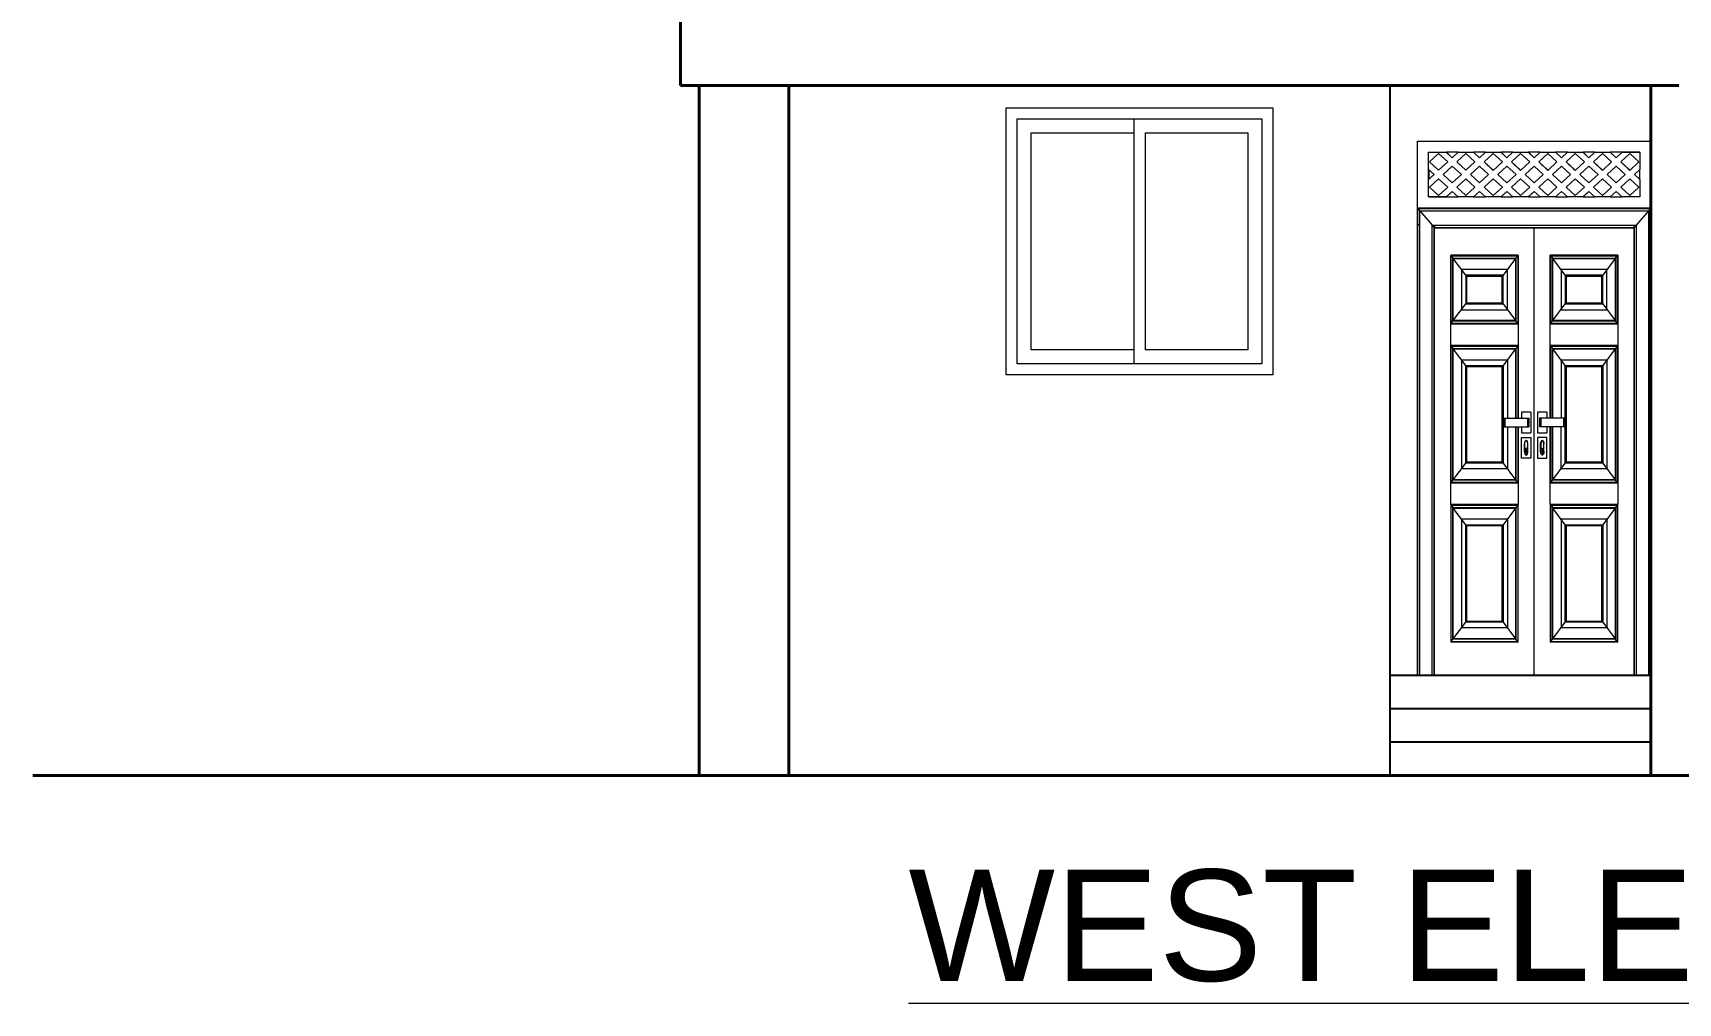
# Model space of a CAD drawing. Header units: inches. Extents: x 136316 to 155547, y -21384 to -17606.
# Drawn here: x 144387.9 to 144683.8, y -20677.5 to -20503.2 of the extents above; entities that cross this region are included whole.
import ezdxf

# ---------------------------------------------------------------- set-up
doc = ezdxf.new("R2010")
doc.units = ezdxf.units.IN
doc.header["$LTSCALE"] = 0.5
doc.header["$MEASUREMENT"] = 0
for name, color, linetype, lineweight in [('F-FURNITURE', 30, 'Continuous', 13), ('HACTH', 253, 'Continuous', 9), ('Text-100.w', 254, 'Continuous', 9), ('wall', 1, 'Continuous', 40), ('wall light', 6, 'Continuous', 25), ('window', 4, 'Continuous', 13)]:
    doc.layers.add(name, color=color, linetype=linetype, lineweight=lineweight)
doc.styles.add('arial', font='arial.ttf')

msp = doc.modelspace()

# ---------------------------------------------------------------- linework, layer by layer
at = {"layer": 'F-FURNITURE'}
for p, q in [((144636.94, -20618.61), (144636.94, -20522.61)), ((144636.94, -20522.61), (144678.93, -20522.61)), ((144638.94, -20527.71), (144638.94, -20524.61)), ((144638.94, -20524.61), (144642.12, -20524.61)), ((144639.09, -20526.35), (144640.73, -20524.84)), ((144639.1, -20526.35), (144640.73, -20524.84)), ((144640.73, -20524.84), (144642.37, -20526.35)), ((144643.19, -20525.59), (144642.12, -20524.61)), ((144642.12, -20524.61), (144642.13, -20524.61)), ((144643.19, -20525.59), (144642.13, -20524.61)), ((144644.25, -20524.61), (144642.13, -20524.61)), ((144644.25, -20524.61), (144643.19, -20525.59)), ((144644.01, -20526.35), (144645.65, -20524.84)), ((144644.01, -20526.35), (144645.65, -20524.84)), ((144644.25, -20524.61), (144647.04, -20524.61)), ((144645.65, -20524.84), (144647.28, -20526.35)), ((144648.1, -20525.59), (144647.04, -20524.61)), ((144648.11, -20525.59), (144647.04, -20524.61)), ((144647.04, -20524.61), (144647.04, -20524.61)), ((144649.17, -20524.61), (144647.04, -20524.61)), ((144649.17, -20524.61), (144648.1, -20525.59)), ((144648.92, -20526.35), (144650.56, -20524.84)), ((144648.93, -20526.35), (144650.56, -20524.84)), ((144649.17, -20524.61), (144651.95, -20524.61)), ((144650.56, -20524.84), (144652.2, -20526.35)), ((144653.02, -20525.59), (144651.95, -20524.61)), ((144651.95, -20524.61), (144651.96, -20524.61)), ((144653.02, -20525.59), (144651.96, -20524.61)), ((144654.08, -20524.61), (144651.96, -20524.61)), ((144654.08, -20524.61), (144653.02, -20525.59)), ((144653.84, -20526.35), (144655.48, -20524.84)), ((144653.84, -20526.35), (144655.48, -20524.84)), ((144654.08, -20524.61), (144656.87, -20524.61)), ((144655.48, -20524.84), (144657.12, -20526.35)), ((144657.94, -20525.59), (144656.87, -20524.61)), ((144656.87, -20524.61), (144656.88, -20524.61)), ((144657.94, -20525.59), (144656.88, -20524.61)), ((144659, -20524.61), (144656.88, -20524.61)), ((144659, -20524.61), (144657.94, -20525.59)), ((144658.75, -20526.35), (144660.39, -20524.84)), ((144658.76, -20526.35), (144660.4, -20524.84)), ((144659, -20524.61), (144661.79, -20524.61)), ((144660.39, -20524.84), (144662.03, -20526.35)), ((144662.85, -20525.59), (144661.79, -20524.61)), ((144661.79, -20524.61), (144661.79, -20524.61)), ((144662.85, -20525.59), (144661.79, -20524.61)), ((144663.92, -20524.61), (144661.79, -20524.61)), ((144663.92, -20524.61), (144662.85, -20525.59)), ((144663.67, -20526.35), (144665.31, -20524.84)), ((144663.68, -20526.35), (144665.31, -20524.84)), ((144663.92, -20524.61), (144666.7, -20524.61)), ((144665.31, -20524.84), (144666.95, -20526.35)), ((144667.77, -20525.59), (144666.7, -20524.61)), ((144666.7, -20524.61), (144666.71, -20524.61)), ((144667.77, -20525.59), (144666.71, -20524.61)), ((144668.83, -20524.61), (144666.71, -20524.61)), ((144668.83, -20524.61), (144667.77, -20525.59)), ((144668.59, -20526.35), (144670.23, -20524.84)), ((144668.59, -20526.35), (144670.23, -20524.84)), ((144668.83, -20524.61), (144671.62, -20524.61)), ((144670.23, -20524.84), (144671.86, -20526.35)), ((144672.68, -20525.59), (144671.62, -20524.61)), ((144671.62, -20524.61), (144671.62, -20524.61)), ((144672.69, -20525.59), (144671.62, -20524.61)), ((144673.75, -20524.61), (144671.62, -20524.61)), ((144673.75, -20524.61), (144672.68, -20525.59)), ((144673.5, -20526.35), (144675.14, -20524.84)), ((144673.51, -20526.35), (144675.14, -20524.84)), ((144673.75, -20524.61), (144673.75, -20524.61)), ((144673.75, -20524.61), (144676.94, -20524.61)), ((144676.94, -20524.61), (144673.75, -20524.61)), ((144675.14, -20524.84), (144676.78, -20526.35)), ((144676.94, -20524.61), (144676.93, -20527.71)), ((144676.94, -20524.61), (144676.94, -20524.61)), ((144638.94, -20532.61), (144638.94, -20527.71)), ((144638.94, -20527.71), (144639.91, -20528.61)), ((144638.96, -20527.73), (144638.96, -20529.48)), ((144640.73, -20527.85), (144639.09, -20526.35)), ((144639.09, -20526.35), (144639.1, -20526.35)), ((144640.73, -20527.85), (144639.1, -20526.35)), ((144642.37, -20526.35), (144640.73, -20527.85)), ((144641.55, -20528.61), (144643.19, -20527.1)), ((144641.55, -20528.61), (144643.19, -20527.1)), ((144643.19, -20527.1), (144644.83, -20528.61)), ((144645.65, -20527.85), (144644.01, -20526.35)), ((144644.01, -20526.35), (144644.01, -20526.35)), ((144645.65, -20527.85), (144644.01, -20526.35)), ((144647.28, -20526.35), (144645.65, -20527.85)), ((144646.46, -20528.61), (144648.1, -20527.1)), ((144646.47, -20528.61), (144648.11, -20527.1)), ((144648.1, -20527.1), (144649.74, -20528.61)), ((144650.56, -20527.86), (144648.92, -20526.35)), ((144648.92, -20526.35), (144648.93, -20526.35)), ((144650.56, -20527.85), (144648.93, -20526.35)), ((144652.2, -20526.35), (144650.56, -20527.86)), ((144651.38, -20528.61), (144653.02, -20527.1)), ((144651.39, -20528.61), (144653.02, -20527.1)), ((144653.02, -20527.1), (144654.66, -20528.61)), ((144655.48, -20527.86), (144653.84, -20526.35)), ((144653.84, -20526.35), (144653.84, -20526.35)), ((144655.48, -20527.85), (144653.84, -20526.35)), ((144657.12, -20526.35), (144655.48, -20527.86)), ((144656.3, -20528.61), (144657.94, -20527.1)), ((144656.3, -20528.61), (144657.94, -20527.1)), ((144657.94, -20527.1), (144659.57, -20528.61)), ((144660.39, -20527.86), (144658.75, -20526.35)), ((144658.75, -20526.35), (144658.76, -20526.35)), ((144660.4, -20527.85), (144658.76, -20526.35)), ((144662.03, -20526.35), (144660.39, -20527.86)), ((144661.21, -20528.61), (144662.85, -20527.1)), ((144661.22, -20528.61), (144662.85, -20527.1)), ((144662.85, -20527.1), (144664.49, -20528.61)), ((144665.31, -20527.86), (144663.67, -20526.35)), ((144663.67, -20526.35), (144663.68, -20526.35)), ((144665.31, -20527.85), (144663.68, -20526.35)), ((144666.95, -20526.35), (144665.31, -20527.86)), ((144666.13, -20528.61), (144667.77, -20527.1)), ((144666.13, -20528.61), (144667.77, -20527.1)), ((144667.77, -20527.1), (144669.41, -20528.61)), ((144670.23, -20527.86), (144668.59, -20526.35)), ((144668.59, -20526.35), (144668.59, -20526.35)), ((144670.23, -20527.85), (144668.59, -20526.35)), ((144671.86, -20526.35), (144670.23, -20527.86)), ((144671.04, -20528.61), (144672.68, -20527.1)), ((144671.05, -20528.61), (144672.69, -20527.1)), ((144672.68, -20527.1), (144674.32, -20528.61)), ((144675.14, -20527.86), (144673.5, -20526.35)), ((144673.5, -20526.35), (144673.51, -20526.35)), ((144675.14, -20527.85), (144673.51, -20526.35)), ((144676.78, -20526.35), (144675.14, -20527.86)), ((144675.96, -20528.61), (144676.93, -20527.71)), ((144675.97, -20528.61), (144676.94, -20527.72)), ((144676.94, -20527.72), (144676.93, -20527.71)), ((144676.94, -20529.5), (144676.94, -20527.72)), ((144639.91, -20528.61), (144638.94, -20529.51)), ((144639.09, -20530.87), (144640.73, -20529.36)), ((144640.73, -20532.38), (144639.09, -20530.87)), ((144639.09, -20530.87), (144639.1, -20530.87)), ((144639.1, -20530.87), (144640.73, -20529.37)), ((144640.73, -20532.38), (144639.1, -20530.87)), ((144640.73, -20529.36), (144642.37, -20530.87)), ((144642.37, -20530.87), (144640.73, -20532.38)), ((144643.19, -20530.12), (144641.55, -20528.61)), ((144641.55, -20528.61), (144641.55, -20528.61)), ((144643.19, -20530.12), (144641.55, -20528.61)), ((144644.83, -20528.61), (144643.19, -20530.12)), ((144644.01, -20530.87), (144645.65, -20529.36)), ((144644.01, -20530.87), (144645.65, -20529.37)), ((144645.64, -20532.38), (144644.01, -20530.87)), ((144644.01, -20530.87), (144644.01, -20530.87)), ((144645.65, -20532.38), (144644.01, -20530.87)), ((144647.28, -20530.87), (144645.64, -20532.38)), ((144645.65, -20529.36), (144647.28, -20530.87)), ((144648.1, -20530.12), (144646.46, -20528.61)), ((144646.46, -20528.61), (144646.47, -20528.61)), ((144648.11, -20530.12), (144646.47, -20528.61)), ((144649.74, -20528.61), (144648.1, -20530.12)), ((144648.92, -20530.87), (144650.56, -20529.36)), ((144650.56, -20532.38), (144648.92, -20530.87)), ((144648.92, -20530.87), (144648.93, -20530.87)), ((144648.93, -20530.87), (144650.56, -20529.37)), ((144650.56, -20532.38), (144648.93, -20530.87)), ((144650.56, -20529.36), (144652.2, -20530.87)), ((144652.2, -20530.87), (144650.56, -20532.38)), ((144653.02, -20530.12), (144651.38, -20528.61)), ((144651.38, -20528.61), (144651.39, -20528.61)), ((144653.02, -20530.12), (144651.39, -20528.61)), ((144654.66, -20528.61), (144653.02, -20530.12)), ((144653.84, -20530.87), (144655.48, -20529.36)), ((144653.84, -20530.87), (144655.48, -20529.37)), ((144655.48, -20532.38), (144653.84, -20530.87)), ((144655.48, -20532.38), (144653.84, -20530.87)), ((144653.84, -20530.87), (144653.84, -20530.87)), ((144655.48, -20529.36), (144657.12, -20530.87)), ((144657.12, -20530.87), (144655.48, -20532.38)), ((144657.93, -20530.12), (144656.3, -20528.61)), ((144656.3, -20528.61), (144656.3, -20528.61)), ((144657.94, -20530.12), (144656.3, -20528.61)), ((144659.57, -20528.61), (144657.93, -20530.12)), ((144658.75, -20530.87), (144660.39, -20529.36)), ((144660.39, -20532.38), (144658.75, -20530.87)), ((144658.75, -20530.87), (144658.76, -20530.87)), ((144658.76, -20530.87), (144660.4, -20529.37)), ((144660.4, -20532.38), (144658.76, -20530.87)), ((144660.39, -20529.36), (144662.03, -20530.87)), ((144662.03, -20530.87), (144660.39, -20532.38)), ((144662.85, -20530.12), (144661.21, -20528.61)), ((144661.21, -20528.61), (144661.22, -20528.61)), ((144662.85, -20530.12), (144661.22, -20528.61)), ((144664.49, -20528.61), (144662.85, -20530.12)), ((144663.67, -20530.87), (144665.31, -20529.36)), ((144665.31, -20532.38), (144663.67, -20530.87)), ((144663.67, -20530.87), (144663.68, -20530.87)), ((144663.68, -20530.87), (144665.31, -20529.37)), ((144665.31, -20532.38), (144663.68, -20530.87)), ((144665.31, -20529.36), (144666.95, -20530.87)), ((144666.95, -20530.87), (144665.31, -20532.38)), ((144667.77, -20530.12), (144666.13, -20528.61)), ((144666.13, -20528.61), (144666.13, -20528.61)), ((144667.77, -20530.12), (144666.13, -20528.61)), ((144669.41, -20528.61), (144667.77, -20530.12)), ((144668.59, -20530.87), (144670.22, -20529.37)), ((144668.59, -20530.87), (144670.23, -20529.37)), ((144670.22, -20532.38), (144668.59, -20530.87)), ((144670.23, -20532.38), (144668.59, -20530.87)), ((144668.59, -20530.87), (144668.59, -20530.87)), ((144670.22, -20529.37), (144671.86, -20530.87)), ((144671.86, -20530.87), (144670.22, -20532.38)), ((144672.68, -20530.12), (144671.04, -20528.61)), ((144671.04, -20528.61), (144671.05, -20528.61)), ((144672.69, -20530.12), (144671.05, -20528.61)), ((144674.32, -20528.61), (144672.68, -20530.12)), ((144673.5, -20530.87), (144675.14, -20529.37)), ((144675.14, -20532.38), (144673.5, -20530.87)), ((144673.5, -20530.87), (144673.51, -20530.87)), ((144673.51, -20530.87), (144675.14, -20529.37)), ((144675.14, -20532.38), (144673.51, -20530.87)), ((144675.14, -20529.37), (144676.78, -20530.87)), ((144676.78, -20530.87), (144675.14, -20532.38)), ((144676.93, -20529.51), (144675.96, -20528.61)), ((144675.96, -20528.61), (144675.97, -20528.61)), ((144676.94, -20529.5), (144675.97, -20528.61)), ((144676.93, -20529.51), (144676.94, -20529.5)), ((144676.93, -20529.51), (144676.94, -20532.61)), ((144638.94, -20532.61), (144638.94, -20532.61)), ((144638.94, -20532.61), (144638.96, -20532.61)), ((144642.12, -20532.61), (144638.94, -20532.61)), ((144638.96, -20532.61), (144638.96, -20532.61)), ((144638.96, -20532.61), (144642.12, -20532.61)), ((144642.12, -20532.61), (144643.19, -20531.63)), ((144642.12, -20532.61), (144642.13, -20532.61)), ((144642.13, -20532.61), (144643.19, -20531.63)), ((144642.13, -20532.61), (144644.25, -20532.61)), ((144643.19, -20531.63), (144644.25, -20532.61)), ((144647.04, -20532.61), (144644.25, -20532.61)), ((144647.04, -20532.61), (144648.1, -20531.63)), ((144647.04, -20532.61), (144648.11, -20531.63)), ((144647.04, -20532.61), (144647.04, -20532.61)), ((144647.04, -20532.61), (144649.17, -20532.61)), ((144648.1, -20531.63), (144649.17, -20532.61)), ((144651.95, -20532.61), (144649.17, -20532.61)), ((144651.95, -20532.61), (144653.02, -20531.63)), ((144651.96, -20532.61), (144651.95, -20532.61)), ((144651.96, -20532.61), (144653.02, -20531.63)), ((144651.96, -20532.61), (144654.08, -20532.61)), ((144653.02, -20531.63), (144654.08, -20532.61)), ((144656.87, -20532.61), (144654.08, -20532.61)), ((144656.87, -20532.61), (144657.93, -20531.63)), ((144656.88, -20532.61), (144656.87, -20532.61)), ((144656.88, -20532.61), (144657.94, -20531.63)), ((144656.88, -20532.61), (144659, -20532.61)), ((144657.93, -20531.63), (144659, -20532.61)), ((144661.79, -20532.61), (144659, -20532.61)), ((144661.79, -20532.61), (144662.85, -20531.63)), ((144661.79, -20532.61), (144662.85, -20531.63)), ((144661.79, -20532.61), (144661.79, -20532.61)), ((144661.79, -20532.61), (144663.92, -20532.61)), ((144662.85, -20531.63), (144663.92, -20532.61)), ((144666.7, -20532.61), (144663.92, -20532.61)), ((144666.7, -20532.61), (144667.77, -20531.63)), ((144666.7, -20532.61), (144666.71, -20532.61)), ((144666.71, -20532.61), (144667.77, -20531.63)), ((144666.71, -20532.61), (144668.83, -20532.61)), ((144667.77, -20531.63), (144668.83, -20532.61)), ((144671.62, -20532.61), (144668.83, -20532.61)), ((144671.62, -20532.61), (144672.68, -20531.63)), ((144671.62, -20532.61), (144672.69, -20531.63)), ((144671.62, -20532.61), (144671.62, -20532.61)), ((144671.62, -20532.61), (144673.75, -20532.61)), ((144672.68, -20531.63), (144673.75, -20532.61)), ((144676.94, -20532.61), (144673.75, -20532.61)), ((144636.94, -20534.61), (144678.94, -20534.61)), ((144637, -20618.61), (144637, -20534.69)), ((144637, -20534.69), (144678.87, -20534.69)), ((144637, -20534.69), (144639.94, -20538.11)), ((144637.02, -20534.71), (144678.85, -20534.71)), ((144637.02, -20537.61), (144637.02, -20534.71)), ((144637.36, -20618.61), (144637.36, -20535.11)), ((144637.36, -20535.11), (144678.51, -20535.11)), ((144678.87, -20534.69), (144675.94, -20538.11)), ((144678.51, -20535.11), (144678.51, -20618.61)), ((144678.85, -20534.71), (144678.85, -20618.61)), ((144678.87, -20534.69), (144678.87, -20618.61)), ((144637.02, -20537.61), (144637.08, -20537.61)), ((144637.02, -20618.61), (144637.02, -20537.61)), ((144637.12, -20537.61), (144637.16, -20537.61)), ((144637.21, -20537.61), (144637.31, -20537.61)), ((144639.59, -20618.61), (144639.59, -20537.71)), ((144639.59, -20537.71), (144676.28, -20537.71)), ((144639.94, -20618.61), (144639.94, -20538.11)), ((144639.94, -20538.11), (144675.94, -20538.11)), ((144640.02, -20537.71), (144640.02, -20537.76)), ((144640.02, -20537.81), (144640.02, -20537.86)), ((144640.02, -20537.91), (144640.02, -20537.99)), ((144640.02, -20538.03), (144640.02, -20538.11)), ((144640.02, -20618.61), (144640.02, -20538.21)), ((144640.02, -20538.21), (144675.85, -20538.21)), ((144657.94, -20618.61), (144657.94, -20538.21)), ((144675.85, -20537.71), (144675.85, -20537.76)), ((144675.85, -20537.81), (144675.85, -20537.86)), ((144675.85, -20537.91), (144675.85, -20537.99)), ((144675.85, -20538.03), (144675.85, -20538.11)), ((144675.85, -20538.21), (144675.85, -20618.61)), ((144675.94, -20538.11), (144675.94, -20618.61)), ((144676.28, -20537.71), (144676.28, -20618.61)), ((144678.51, -20537.61), (144678.61, -20537.61)), ((144678.66, -20537.61), (144678.71, -20537.61)), ((144678.75, -20537.61), (144678.83, -20537.61)), ((144642.92, -20584.08), (144642.92, -20543.11)), ((144655.04, -20543.11), (144642.92, -20543.11)), ((144642.99, -20555.37), (144642.99, -20543.21)), ((144642.99, -20543.21), (144654.96, -20543.21)), ((144642.99, -20543.21), (144643.32, -20543.65)), ((144643.32, -20554.93), (144643.32, -20543.65)), ((144643.32, -20543.65), (144654.63, -20543.65)), ((144643.38, -20554.86), (144643.38, -20543.72)), ((144643.38, -20543.72), (144654.58, -20543.72)), ((144645.62, -20546.71), (144643.38, -20543.72)), ((144653.11, -20545.68), (144644.85, -20545.68)), ((144644.85, -20545.68), (144644.85, -20552.9)), ((144654.58, -20543.72), (144652.34, -20546.71)), ((144653.11, -20552.9), (144653.11, -20545.68)), ((144654.58, -20543.72), (144654.58, -20554.86)), ((144654.63, -20543.65), (144654.96, -20543.21)), ((144654.63, -20543.65), (144654.63, -20554.93)), ((144654.65, -20543.62), (144654.65, -20554.96)), ((144654.96, -20543.21), (144654.96, -20555.37)), ((144655.04, -20543.11), (144655.04, -20572.39)), ((144660.83, -20572.39), (144660.83, -20543.11)), ((144672.95, -20543.11), (144660.83, -20543.11)), ((144660.91, -20555.37), (144660.91, -20543.21)), ((144660.91, -20543.21), (144672.88, -20543.21)), ((144660.91, -20543.21), (144661.24, -20543.65)), ((144661.24, -20554.93), (144661.24, -20543.65)), ((144661.24, -20543.65), (144672.55, -20543.65)), ((144661.29, -20554.86), (144661.29, -20543.72)), ((144661.29, -20543.72), (144672.49, -20543.72)), ((144663.53, -20546.71), (144661.29, -20543.72)), ((144671.02, -20545.68), (144662.76, -20545.68)), ((144662.76, -20545.68), (144662.76, -20552.9)), ((144672.49, -20543.72), (144670.25, -20546.71)), ((144671.02, -20552.9), (144671.02, -20545.68)), ((144672.49, -20543.72), (144672.49, -20554.86)), ((144672.55, -20543.65), (144672.88, -20543.21)), ((144672.55, -20543.65), (144672.55, -20554.93)), ((144672.57, -20543.62), (144672.57, -20554.96)), ((144672.88, -20543.21), (144672.88, -20555.37)), ((144672.95, -20543.11), (144672.95, -20584.08)), ((144652.34, -20546.71), (144645.62, -20546.71)), ((144645.62, -20546.71), (144645.62, -20551.87)), ((144645.7, -20546.82), (144645.7, -20551.76)), ((144652.26, -20546.82), (144645.7, -20546.82)), ((144645.77, -20546.92), (144645.77, -20551.66)), ((144652.18, -20546.92), (144645.77, -20546.92)), ((144652.18, -20551.66), (144652.18, -20546.92)), ((144652.26, -20551.76), (144652.26, -20546.82)), ((144652.34, -20551.87), (144652.34, -20546.71)), ((144670.25, -20546.71), (144663.53, -20546.71)), ((144663.53, -20546.71), (144663.53, -20551.87)), ((144663.61, -20546.82), (144663.61, -20551.76)), ((144670.17, -20546.82), (144663.61, -20546.82)), ((144663.69, -20546.92), (144663.69, -20551.66)), ((144670.1, -20546.92), (144663.69, -20546.92)), ((144670.1, -20551.66), (144670.1, -20546.92)), ((144670.17, -20551.76), (144670.17, -20546.82)), ((144670.25, -20551.87), (144670.25, -20546.71)), ((144643.38, -20554.86), (144645.62, -20551.87)), ((144645.62, -20551.87), (144652.34, -20551.87)), ((144645.7, -20551.76), (144652.26, -20551.76)), ((144645.77, -20551.66), (144652.18, -20551.66)), ((144652.34, -20551.87), (144654.58, -20554.86)), ((144661.29, -20554.86), (144663.53, -20551.87)), ((144663.53, -20551.87), (144670.25, -20551.87)), ((144663.61, -20551.76), (144670.17, -20551.76)), ((144663.69, -20551.66), (144670.1, -20551.66)), ((144670.25, -20551.87), (144672.49, -20554.86)), ((144654.58, -20554.86), (144643.38, -20554.86)), ((144644.85, -20552.9), (144653.11, -20552.9)), ((144672.49, -20554.86), (144661.29, -20554.86)), ((144662.76, -20552.9), (144671.02, -20552.9)), ((144655.04, -20555.48), (144642.92, -20555.48)), ((144642.99, -20555.37), (144643.32, -20554.93)), ((144654.96, -20555.37), (144642.99, -20555.37)), ((144654.65, -20554.96), (144643.3, -20554.96)), ((144654.63, -20554.93), (144643.32, -20554.93)), ((144654.96, -20555.37), (144654.63, -20554.93)), ((144672.95, -20555.48), (144660.83, -20555.48)), ((144660.91, -20555.37), (144661.24, -20554.93)), ((144672.88, -20555.37), (144660.91, -20555.37)), ((144672.57, -20554.96), (144661.22, -20554.96)), ((144672.55, -20554.93), (144661.24, -20554.93)), ((144672.88, -20555.37), (144672.55, -20554.93)), ((144655.04, -20559.34), (144642.92, -20559.34)), ((144642.99, -20583.98), (144642.99, -20559.44)), ((144642.99, -20559.44), (144654.96, -20559.44)), ((144642.99, -20559.44), (144643.3, -20559.86)), ((144643.3, -20559.86), (144654.65, -20559.86)), ((144643.3, -20559.86), (144643.32, -20559.88)), ((144643.32, -20583.54), (144643.32, -20559.88)), ((144643.32, -20559.88), (144654.64, -20559.88)), ((144645.62, -20562.95), (144643.38, -20559.96)), ((144643.38, -20583.46), (144643.38, -20559.96)), ((144643.38, -20559.96), (144654.58, -20559.96)), ((144654.58, -20559.96), (144652.34, -20562.95)), ((144654.58, -20559.96), (144654.58, -20572.39)), ((144654.65, -20559.86), (144654.64, -20559.88)), ((144654.64, -20559.88), (144654.64, -20572.39)), ((144654.96, -20559.44), (144654.65, -20559.86)), ((144654.65, -20559.86), (144654.65, -20572.39)), ((144654.96, -20559.44), (144654.96, -20572.39)), ((144672.95, -20559.34), (144660.83, -20559.34)), ((144660.91, -20572.39), (144660.91, -20559.44)), ((144660.91, -20559.44), (144672.88, -20559.44)), ((144660.91, -20559.44), (144661.22, -20559.86)), ((144661.22, -20559.86), (144672.57, -20559.86)), ((144661.22, -20559.86), (144661.23, -20559.88)), ((144661.23, -20572.39), (144661.23, -20559.88)), ((144661.23, -20559.88), (144672.55, -20559.88)), ((144663.53, -20562.95), (144661.29, -20559.96)), ((144661.29, -20572.39), (144661.29, -20559.96)), ((144661.29, -20559.96), (144672.49, -20559.96)), ((144672.49, -20559.96), (144670.25, -20562.95)), ((144672.49, -20559.96), (144672.49, -20583.46)), ((144672.57, -20559.86), (144672.55, -20559.88)), ((144672.55, -20559.88), (144672.55, -20583.54)), ((144672.88, -20559.44), (144672.57, -20559.86)), ((144672.57, -20559.86), (144672.57, -20583.56)), ((144672.88, -20559.44), (144672.88, -20583.98)), ((144644.85, -20561.92), (144653.11, -20561.92)), ((144644.85, -20561.92), (144644.85, -20581.5)), ((144645.62, -20562.95), (144652.34, -20562.95)), ((144645.62, -20580.47), (144645.62, -20562.95)), ((144652.26, -20563.05), (144645.7, -20563.05)), ((144645.7, -20563.05), (144645.7, -20580.37)), ((144652.18, -20563.15), (144645.77, -20563.15)), ((144645.77, -20563.15), (144645.77, -20580.27)), ((144652.18, -20580.27), (144652.18, -20563.15)), ((144652.26, -20580.37), (144652.26, -20563.05)), ((144652.34, -20562.95), (144652.34, -20580.47)), ((144653.11, -20561.92), (144653.11, -20572.39)), ((144662.76, -20561.92), (144671.02, -20561.92)), ((144662.76, -20561.92), (144662.76, -20572.39)), ((144663.53, -20562.95), (144670.25, -20562.95)), ((144663.53, -20580.47), (144663.53, -20562.95)), ((144670.17, -20563.05), (144663.61, -20563.05)), ((144663.61, -20563.05), (144663.61, -20580.37)), ((144670.1, -20563.15), (144663.69, -20563.15)), ((144663.69, -20563.15), (144663.69, -20580.27)), ((144670.1, -20580.27), (144670.1, -20563.15)), ((144670.17, -20580.37), (144670.17, -20563.05)), ((144670.25, -20562.95), (144670.25, -20580.47)), ((144671.02, -20561.92), (144671.02, -20581.5)), ((144652.41, -20572.39), (144652.41, -20573.98)), ((144652.41, -20572.39), (144656.97, -20572.39)), ((144652.66, -20572.39), (144652.66, -20573.98)), ((144655.64, -20571.32), (144655.64, -20572.39)), ((144657.34, -20571.32), (144655.64, -20571.32)), ((144656.73, -20572.39), (144656.73, -20573.98)), ((144656.97, -20572.39), (144656.97, -20573.98)), ((144657.34, -20571.32), (144657.34, -20575.05)), ((144660.23, -20571.32), (144658.53, -20571.32)), ((144658.53, -20571.32), (144658.53, -20575.05)), ((144658.9, -20572.39), (144658.9, -20573.98)), ((144663.46, -20572.39), (144658.9, -20572.39)), ((144659.14, -20572.39), (144659.14, -20573.98)), ((144660.23, -20571.32), (144660.23, -20572.39)), ((144663.21, -20572.39), (144663.21, -20573.98)), ((144663.46, -20572.39), (144663.46, -20573.98)), ((144652.41, -20573.98), (144656.97, -20573.98)), ((144653.11, -20573.98), (144653.11, -20581.5)), ((144654.58, -20573.98), (144654.58, -20583.46)), ((144654.64, -20573.98), (144654.64, -20583.54)), ((144654.65, -20573.98), (144654.65, -20583.56)), ((144654.96, -20573.98), (144654.96, -20583.98)), ((144655.04, -20573.98), (144655.04, -20584.08)), ((144655.64, -20573.98), (144655.64, -20575.05)), ((144655.64, -20575.05), (144657.34, -20575.05)), ((144658.53, -20575.05), (144660.23, -20575.05)), ((144663.46, -20573.98), (144658.9, -20573.98)), ((144660.23, -20573.98), (144660.23, -20575.05)), ((144660.83, -20584.08), (144660.83, -20573.98)), ((144660.91, -20583.98), (144660.91, -20573.98)), ((144661.23, -20583.54), (144661.23, -20573.98)), ((144661.29, -20583.46), (144661.29, -20573.98)), ((144662.76, -20581.5), (144662.76, -20573.98)), ((144655.64, -20575.85), (144657.34, -20575.85)), ((144655.64, -20579.57), (144655.64, -20575.85)), ((144656.19, -20576.87), (144656.18, -20577.04)), ((144656.18, -20578.37), (144656.18, -20577.04)), ((144656.18, -20578.37), (144656.19, -20578.55)), ((144656.22, -20576.71), (144656.19, -20576.87)), ((144656.19, -20578.55), (144656.22, -20578.71)), ((144656.27, -20576.57), (144656.22, -20576.71)), ((144656.23, -20577.05), (144656.24, -20576.9)), ((144656.23, -20578.37), (144656.23, -20577.05)), ((144656.24, -20578.23), (144656.23, -20578.37)), ((144656.23, -20578.37), (144656.23, -20578.37)), ((144656.23, -20578.37), (144656.23, -20578.38)), ((144656.23, -20578.38), (144656.24, -20578.52)), ((144656.24, -20576.9), (144656.26, -20576.76)), ((144656.26, -20578.1), (144656.24, -20578.23)), ((144656.24, -20578.52), (144656.24, -20578.53)), ((144656.24, -20578.53), (144656.26, -20578.66)), ((144656.26, -20576.76), (144656.3, -20576.64)), ((144656.3, -20577.98), (144656.26, -20578.1)), ((144656.34, -20576.47), (144656.27, -20576.57)), ((144656.3, -20576.64), (144656.36, -20576.55)), ((144656.36, -20577.89), (144656.3, -20577.98)), ((144656.41, -20576.4), (144656.34, -20576.47)), ((144656.36, -20576.55), (144656.42, -20576.5)), ((144656.42, -20577.83), (144656.36, -20577.89)), ((144656.49, -20576.38), (144656.41, -20576.4)), ((144656.42, -20576.5), (144656.49, -20576.48)), ((144656.48, -20577.81), (144656.42, -20577.83)), ((144656.46, -20578.11), (144656.52, -20578.11)), ((144656.46, -20578.64), (144656.46, -20578.11)), ((144656.55, -20577.82), (144656.48, -20577.81)), ((144656.57, -20576.4), (144656.49, -20576.38)), ((144656.49, -20576.48), (144656.55, -20576.5)), ((144656.52, -20578.11), (144656.52, -20578.64)), ((144656.55, -20576.5), (144656.62, -20576.55)), ((144656.61, -20577.88), (144656.55, -20577.82)), ((144656.64, -20576.47), (144656.57, -20576.4)), ((144656.67, -20577.97), (144656.61, -20577.88)), ((144656.62, -20576.55), (144656.67, -20576.64)), ((144656.7, -20576.57), (144656.64, -20576.47)), ((144656.67, -20576.64), (144656.71, -20576.76)), ((144656.71, -20578.08), (144656.67, -20577.97)), ((144656.75, -20576.71), (144656.7, -20576.57)), ((144656.71, -20576.76), (144656.74, -20576.9)), ((144656.74, -20578.22), (144656.71, -20578.08)), ((144656.71, -20578.65), (144656.74, -20578.52)), ((144656.74, -20576.9), (144656.75, -20577.05)), ((144656.75, -20578.37), (144656.74, -20578.22)), ((144656.74, -20578.51), (144656.75, -20578.37)), ((144656.74, -20578.52), (144656.74, -20578.51)), ((144656.78, -20576.87), (144656.75, -20576.71)), ((144656.75, -20577.05), (144656.75, -20578.37)), ((144656.75, -20578.71), (144656.78, -20578.55)), ((144656.79, -20577.04), (144656.78, -20576.87)), ((144656.78, -20578.55), (144656.79, -20578.37)), ((144656.79, -20578.37), (144656.79, -20577.04)), ((144657.34, -20575.85), (144657.34, -20579.57)), ((144658.53, -20575.85), (144658.53, -20579.57)), ((144660.23, -20575.85), (144658.53, -20575.85)), ((144659.08, -20577.04), (144659.09, -20576.87)), ((144659.08, -20578.37), (144659.08, -20577.04)), ((144659.09, -20578.55), (144659.08, -20578.37)), ((144659.09, -20576.87), (144659.12, -20576.71)), ((144659.12, -20578.71), (144659.09, -20578.55)), ((144659.12, -20576.71), (144659.17, -20576.57)), ((144659.13, -20576.9), (144659.12, -20577.05)), ((144659.12, -20577.05), (144659.12, -20578.37)), ((144659.12, -20578.37), (144659.13, -20578.22)), ((144659.13, -20578.51), (144659.12, -20578.37)), ((144659.16, -20576.76), (144659.13, -20576.9)), ((144659.13, -20578.22), (144659.16, -20578.08)), ((144659.13, -20578.52), (144659.13, -20578.51)), ((144659.16, -20578.65), (144659.13, -20578.52)), ((144659.2, -20576.64), (144659.16, -20576.76)), ((144659.16, -20578.08), (144659.2, -20577.97)), ((144659.17, -20576.57), (144659.23, -20576.47)), ((144659.25, -20576.55), (144659.2, -20576.64)), ((144659.2, -20577.97), (144659.26, -20577.88)), ((144659.23, -20576.47), (144659.3, -20576.4)), ((144659.32, -20576.5), (144659.25, -20576.55)), ((144659.26, -20577.88), (144659.32, -20577.82)), ((144659.3, -20576.4), (144659.38, -20576.38)), ((144659.38, -20576.48), (144659.32, -20576.5)), ((144659.32, -20577.82), (144659.39, -20577.81)), ((144659.35, -20578.11), (144659.35, -20578.64)), ((144659.41, -20578.11), (144659.35, -20578.11)), ((144659.38, -20576.38), (144659.46, -20576.4)), ((144659.45, -20576.5), (144659.38, -20576.48)), ((144659.39, -20577.81), (144659.45, -20577.83)), ((144659.41, -20578.64), (144659.41, -20578.11)), ((144659.51, -20576.55), (144659.45, -20576.5)), ((144659.45, -20577.83), (144659.51, -20577.89)), ((144659.46, -20576.4), (144659.53, -20576.47)), ((144659.57, -20576.64), (144659.51, -20576.55)), ((144659.51, -20577.89), (144659.57, -20577.98)), ((144659.53, -20576.47), (144659.6, -20576.57)), ((144659.61, -20576.76), (144659.57, -20576.64)), ((144659.57, -20577.98), (144659.61, -20578.1)), ((144659.6, -20576.57), (144659.65, -20576.71)), ((144659.63, -20576.9), (144659.61, -20576.76)), ((144659.61, -20578.1), (144659.63, -20578.23)), ((144659.63, -20578.53), (144659.61, -20578.66)), ((144659.64, -20577.05), (144659.63, -20576.9)), ((144659.63, -20578.23), (144659.64, -20578.37)), ((144659.64, -20578.38), (144659.63, -20578.52)), ((144659.63, -20578.52), (144659.63, -20578.53)), ((144659.64, -20578.37), (144659.64, -20577.05)), ((144659.64, -20578.37), (144659.64, -20578.37)), ((144659.64, -20578.37), (144659.64, -20578.38)), ((144659.65, -20576.71), (144659.68, -20576.87)), ((144659.68, -20578.55), (144659.65, -20578.71)), ((144659.68, -20576.87), (144659.69, -20577.04)), ((144659.69, -20578.37), (144659.68, -20578.55)), ((144659.69, -20578.37), (144659.69, -20577.04)), ((144660.23, -20579.57), (144660.23, -20575.85)), ((144643.38, -20583.46), (144645.62, -20580.47)), ((144653.11, -20581.5), (144644.85, -20581.5)), ((144652.34, -20580.47), (144645.62, -20580.47)), ((144645.7, -20580.37), (144652.26, -20580.37)), ((144645.77, -20580.27), (144652.18, -20580.27)), ((144652.34, -20580.47), (144654.58, -20583.46)), ((144657.34, -20579.57), (144655.64, -20579.57)), ((144656.22, -20578.71), (144656.27, -20578.84)), ((144656.26, -20578.66), (144656.26, -20578.66)), ((144656.26, -20578.66), (144656.3, -20578.77)), ((144656.27, -20578.84), (144656.34, -20578.95)), ((144656.3, -20578.77), (144656.31, -20578.78)), ((144656.31, -20578.78), (144656.36, -20578.86)), ((144656.34, -20578.95), (144656.41, -20579.02)), ((144656.36, -20578.86), (144656.36, -20578.87)), ((144656.36, -20578.87), (144656.42, -20578.92)), ((144656.41, -20579.02), (144656.49, -20579.04)), ((144656.42, -20578.92), (144656.42, -20578.92)), ((144656.42, -20578.92), (144656.49, -20578.94)), ((144656.52, -20578.64), (144656.46, -20578.64)), ((144656.49, -20578.94), (144656.55, -20578.92)), ((144656.49, -20578.94), (144656.49, -20578.94)), ((144656.49, -20579.04), (144656.57, -20579.02)), ((144656.55, -20578.92), (144656.56, -20578.92)), ((144656.56, -20578.92), (144656.62, -20578.86)), ((144656.57, -20579.02), (144656.64, -20578.95)), ((144656.62, -20578.86), (144656.67, -20578.77)), ((144656.62, -20578.86), (144656.62, -20578.86)), ((144656.64, -20578.95), (144656.7, -20578.84)), ((144656.67, -20578.77), (144656.71, -20578.66)), ((144656.67, -20578.77), (144656.67, -20578.77)), ((144656.7, -20578.84), (144656.75, -20578.71)), ((144656.71, -20578.66), (144656.71, -20578.65)), ((144658.53, -20579.57), (144660.23, -20579.57)), ((144659.17, -20578.84), (144659.12, -20578.71)), ((144659.16, -20578.66), (144659.16, -20578.65)), ((144659.2, -20578.77), (144659.16, -20578.66)), ((144659.23, -20578.95), (144659.17, -20578.84)), ((144659.2, -20578.77), (144659.2, -20578.77)), ((144659.25, -20578.86), (144659.2, -20578.77)), ((144659.3, -20579.02), (144659.23, -20578.95)), ((144659.25, -20578.86), (144659.25, -20578.86)), ((144659.31, -20578.92), (144659.25, -20578.86)), ((144659.38, -20579.04), (144659.3, -20579.02)), ((144659.32, -20578.92), (144659.31, -20578.92)), ((144659.38, -20578.94), (144659.32, -20578.92)), ((144659.35, -20578.64), (144659.41, -20578.64)), ((144659.45, -20578.92), (144659.38, -20578.94)), ((144659.38, -20578.94), (144659.38, -20578.94)), ((144659.46, -20579.02), (144659.38, -20579.04)), ((144659.51, -20578.87), (144659.45, -20578.92)), ((144659.45, -20578.92), (144659.45, -20578.92)), ((144659.53, -20578.95), (144659.46, -20579.02)), ((144659.56, -20578.78), (144659.51, -20578.86)), ((144659.51, -20578.86), (144659.51, -20578.87)), ((144659.6, -20578.84), (144659.53, -20578.95)), ((144659.57, -20578.77), (144659.56, -20578.78)), ((144659.61, -20578.66), (144659.57, -20578.77)), ((144659.65, -20578.71), (144659.6, -20578.84)), ((144659.61, -20578.66), (144659.61, -20578.66)), ((144661.29, -20583.46), (144663.53, -20580.47)), ((144671.02, -20581.5), (144662.76, -20581.5)), ((144670.25, -20580.47), (144663.53, -20580.47)), ((144663.61, -20580.37), (144670.17, -20580.37)), ((144663.69, -20580.27), (144670.1, -20580.27)), ((144670.25, -20580.47), (144672.49, -20583.46)), ((144642.92, -20587.94), (144642.92, -20584.08)), ((144655.04, -20584.08), (144642.92, -20584.08)), ((144642.99, -20583.98), (144643.32, -20583.54)), ((144654.96, -20583.98), (144642.99, -20583.98)), ((144654.64, -20583.54), (144643.32, -20583.54)), ((144654.58, -20583.46), (144643.38, -20583.46)), ((144654.65, -20583.56), (144654.64, -20583.54)), ((144654.96, -20583.98), (144654.65, -20583.56)), ((144655.04, -20584.08), (144655.04, -20587.94)), ((144660.83, -20587.94), (144660.83, -20584.08)), ((144672.95, -20584.08), (144660.83, -20584.08)), ((144660.91, -20583.98), (144661.23, -20583.54)), ((144672.88, -20583.98), (144660.91, -20583.98)), ((144672.55, -20583.54), (144661.23, -20583.54)), ((144672.49, -20583.46), (144661.29, -20583.46)), ((144672.57, -20583.56), (144672.55, -20583.54)), ((144672.88, -20583.98), (144672.57, -20583.56)), ((144672.95, -20584.08), (144672.95, -20587.94)), ((144642.92, -20587.94), (144642.92, -20612.68)), ((144655.04, -20587.94), (144642.92, -20587.94)), ((144642.99, -20612.58), (144642.99, -20588.05)), ((144642.99, -20588.05), (144654.96, -20588.05)), ((144642.99, -20588.05), (144643.3, -20588.46)), ((144643.3, -20588.46), (144654.65, -20588.46)), ((144643.3, -20588.46), (144643.32, -20588.48)), ((144643.32, -20612.14), (144643.32, -20588.48)), ((144643.32, -20588.48), (144654.64, -20588.48)), ((144645.62, -20591.55), (144643.38, -20588.56)), ((144643.38, -20612.06), (144643.38, -20588.56)), ((144643.38, -20588.56), (144654.58, -20588.56)), ((144654.58, -20588.56), (144652.34, -20591.55)), ((144654.58, -20588.56), (144654.58, -20612.06)), ((144654.65, -20588.46), (144654.64, -20588.48)), ((144654.64, -20588.48), (144654.64, -20612.14)), ((144654.96, -20588.05), (144654.65, -20588.46)), ((144654.65, -20588.46), (144654.65, -20612.17)), ((144654.96, -20588.05), (144654.96, -20612.58)), ((144655.04, -20612.68), (144655.04, -20587.94)), ((144660.83, -20587.94), (144660.83, -20612.68)), ((144672.95, -20587.94), (144660.83, -20587.94)), ((144660.91, -20612.58), (144660.91, -20588.05)), ((144660.91, -20588.05), (144672.88, -20588.05)), ((144660.91, -20588.05), (144661.22, -20588.46)), ((144661.22, -20588.46), (144672.57, -20588.46)), ((144661.22, -20588.46), (144661.23, -20588.48)), ((144661.23, -20612.14), (144661.23, -20588.48)), ((144661.23, -20588.48), (144672.55, -20588.48)), ((144663.53, -20591.55), (144661.29, -20588.56)), ((144661.29, -20612.06), (144661.29, -20588.56)), ((144661.29, -20588.56), (144672.49, -20588.56)), ((144672.49, -20588.56), (144670.25, -20591.55)), ((144672.49, -20588.56), (144672.49, -20612.06)), ((144672.57, -20588.46), (144672.55, -20588.48)), ((144672.55, -20588.48), (144672.55, -20612.14)), ((144672.88, -20588.05), (144672.57, -20588.46)), ((144672.57, -20588.46), (144672.57, -20612.17)), ((144672.88, -20588.05), (144672.88, -20612.58)), ((144672.95, -20612.68), (144672.95, -20587.94)), ((144644.85, -20590.52), (144653.11, -20590.52)), ((144644.85, -20590.52), (144644.85, -20610.11)), ((144645.62, -20591.55), (144652.34, -20591.55)), ((144645.62, -20609.08), (144645.62, -20591.55)), ((144652.26, -20591.66), (144645.7, -20591.66)), ((144645.7, -20591.66), (144645.7, -20608.97)), ((144652.18, -20591.76), (144645.77, -20591.76)), ((144645.77, -20591.76), (144645.77, -20608.87)), ((144652.18, -20608.87), (144652.18, -20591.76)), ((144652.26, -20608.97), (144652.26, -20591.66)), ((144652.34, -20591.55), (144652.34, -20609.08)), ((144653.11, -20590.52), (144653.11, -20610.11)), ((144662.76, -20590.52), (144671.02, -20590.52)), ((144662.76, -20590.52), (144662.76, -20610.11)), ((144663.53, -20591.55), (144670.25, -20591.55)), ((144663.53, -20609.08), (144663.53, -20591.55)), ((144670.17, -20591.66), (144663.61, -20591.66)), ((144663.61, -20591.66), (144663.61, -20608.97)), ((144670.1, -20591.76), (144663.69, -20591.76)), ((144663.69, -20591.76), (144663.69, -20608.87)), ((144670.1, -20608.87), (144670.1, -20591.76)), ((144670.17, -20608.97), (144670.17, -20591.66)), ((144670.25, -20591.55), (144670.25, -20609.08)), ((144671.02, -20590.52), (144671.02, -20610.11)), ((144643.38, -20612.06), (144645.62, -20609.08)), ((144653.11, -20610.11), (144644.85, -20610.11)), ((144652.34, -20609.08), (144645.62, -20609.08)), ((144645.7, -20608.97), (144652.26, -20608.97)), ((144645.77, -20608.87), (144652.18, -20608.87)), ((144652.34, -20609.08), (144654.58, -20612.06)), ((144661.29, -20612.06), (144663.53, -20609.08)), ((144671.02, -20610.11), (144662.76, -20610.11)), ((144670.25, -20609.08), (144663.53, -20609.08)), ((144663.61, -20608.97), (144670.17, -20608.97)), ((144663.69, -20608.87), (144670.1, -20608.87)), ((144670.25, -20609.08), (144672.49, -20612.06)), ((144655.04, -20612.68), (144642.92, -20612.68)), ((144642.99, -20612.58), (144643.32, -20612.14)), ((144654.96, -20612.58), (144642.99, -20612.58)), ((144654.64, -20612.14), (144643.32, -20612.14)), ((144654.58, -20612.06), (144643.38, -20612.06)), ((144654.65, -20612.17), (144654.64, -20612.14)), ((144654.96, -20612.58), (144654.65, -20612.17)), ((144672.95, -20612.68), (144660.83, -20612.68)), ((144660.91, -20612.58), (144661.23, -20612.14)), ((144672.88, -20612.58), (144660.91, -20612.58)), ((144672.55, -20612.14), (144661.23, -20612.14)), ((144672.49, -20612.06), (144661.29, -20612.06)), ((144672.57, -20612.17), (144672.55, -20612.14)), ((144672.88, -20612.58), (144672.57, -20612.17))]:
    msp.add_line(p, q, dxfattribs=at)
at = {"layer": 'HACTH'}
msp.add_line((144678.93, -20522.61), (144678.94, -20522.61), dxfattribs=at)
at = {"layer": 'wall'}
for p, q in [((144504.38, -20272.61), (144504.38, -20512.61)), ((144504.38, -20512.61), (144683.94, -20512.61)), ((144507.75, -20512.61), (144507.75, -20636.61)), ((144523.87, -20512.61), (144523.87, -20636.61)), ((144678.93, -20522.61), (144678.93, -20512.61)), ((144678.94, -20512.61), (144678.94, -20636.61)), ((144387.89, -20636.61), (144893.52, -20636.61))]:
    msp.add_line(p, q, dxfattribs=at)
at = {"layer": 'wall light'}
for p, q in [((144631.94, -20512.61), (144631.94, -20636.61)), ((144631.94, -20618.61), (144678.94, -20618.61)), ((144631.94, -20624.61), (144678.94, -20624.61)), ((144678.94, -20630.61), (144631.94, -20630.61))]:
    msp.add_line(p, q, dxfattribs=at)
at = {"layer": 'window'}
for p, q in [((144585.91, -20518.61), (144585.91, -20562.61)), ((144587.96, -20521.11), (144587.96, -20560.11))]:
    msp.add_line(p, q, dxfattribs=at)
for points in [[(144562.94, -20516.61), (144610.94, -20516.61), (144610.94, -20564.61), (144562.94, -20564.61)], [(144564.94, -20518.61), (144608.94, -20518.61), (144608.94, -20562.61), (144564.94, -20562.61)]]:
    msp.add_lwpolyline(points, close=True, dxfattribs=at)
for points in [[(144585.91, -20560.11), (144567.44, -20560.11), (144567.44, -20521.11), (144585.91, -20521.11)], [(144587.96, -20521.11), (144606.44, -20521.11), (144606.44, -20560.11), (144587.96, -20560.11)]]:
    msp.add_lwpolyline(points, dxfattribs=at)

# ---------------------------------------------------------------- texts
at = {"layer": 'Text-100.w', "insert": (144668.01, -20653.53), "char_height": 20, "attachment_point": 2, "style": 'arial'}
msp.add_mtext_dynamic_manual_height_columns('{\\LWEST ELEVATION}', width=940.9712, gutter_width=100, heights=[0], dxfattribs=at)

doc.saveas('drawing.dxf')
